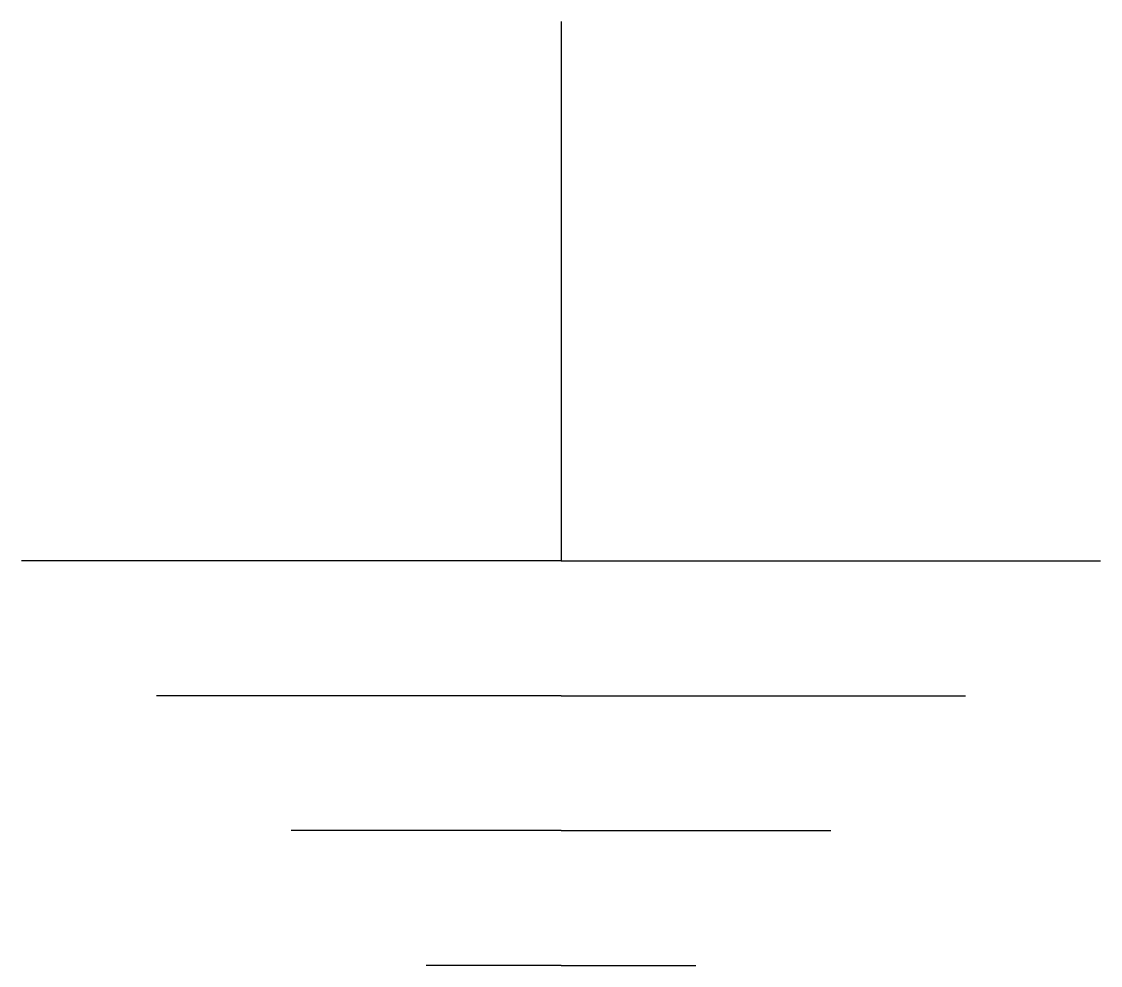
# Model space of a CAD drawing. Header units: millimetres. Extents: x -2.5 to 2.5, y -4.38 to 0.
import ezdxf

# ---------------------------------------------------------------- set-up
doc = ezdxf.new("R2010")
doc.units = ezdxf.units.MM
doc.layers.add('OBJECT', color=7, linetype='Continuous')

msp = doc.modelspace()

# ---------------------------------------------------------------- linework, layer by layer
at = {"layer": 'OBJECT'}
for p, q in [((0, 0), (0, -2.5)), ((0, -2.5), (-2.5, -2.5)), ((0, -2.5), (2.5, -2.5)), ((0, -3.125), (-1.875, -3.125)), ((0, -3.125), (1.875, -3.125)), ((0, -3.75), (-1.25, -3.75)), ((0, -3.75), (1.25, -3.75)), ((0, -4.375), (-0.625, -4.375)), ((0, -4.375), (0.625, -4.375))]:
    msp.add_line(p, q, dxfattribs=at)

doc.saveas('drawing.dxf')
